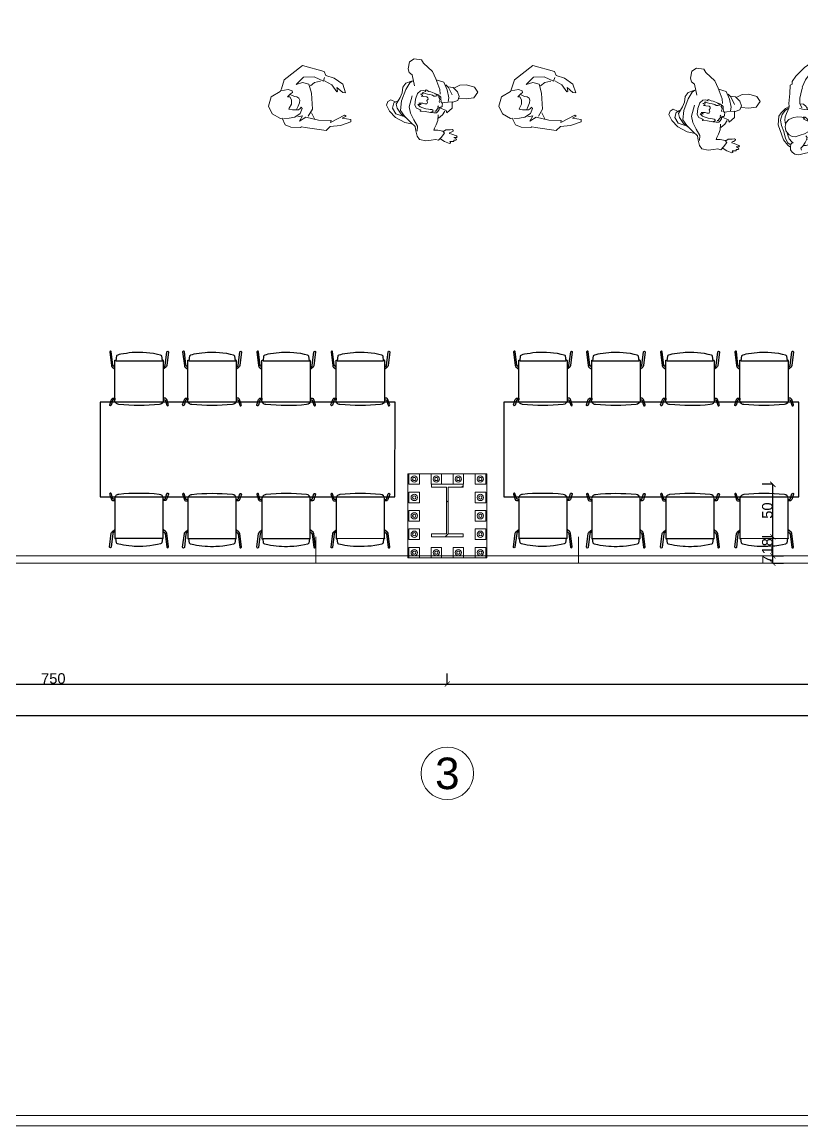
# Model space of a CAD drawing. Header units: centimetres. Extents: x 54005 to 61405, y 90310 to 94744.
# Drawn here: x 56000 to 56742, y 90439 to 91489 of the extents above; entities that cross this region are included whole.
import ezdxf
from ezdxf.enums import TextEntityAlignment as Align

# ---------------------------------------------------------------- set-up
doc = ezdxf.new("R2010")
doc.units = ezdxf.units.CM
doc.header["$LTSCALE"] = 25
doc.layers.get('0').update_dxf_attribs({"lineweight": 0})
doc.layers.get('Defpoints').update_dxf_attribs({"color": 115, "lineweight": 0})
doc.layers.add('BA_furn-mobile', color=122, linetype='Continuous')
doc.layers.add('ÖLCULENDIRME', color=115, linetype='Continuous', lineweight=5)
doc.styles.add('PEN-NO', font='arial.ttf')
doc.styles.get("Standard").update_dxf_attribs({"font": 'arial.ttf'})
doc.styles.add('YAZI', font='arial.ttf', dxfattribs={"height": 30})
doc.dimstyles.new('iç ölçü le', dxfattribs={"dimtxt": 10, "dimasz": 5, "dimexe": 10, "dimexo": 10, "dimgap": 0.09, "dimtad": 1, "dimdec": 0, "dimzin": 0, "dimdsep": 46, "dimtxsty": 'Standard', "dimblk": 'ARCHTICK', "dimcen": 0.09, "dimclrt": 7, "dimadec": 0, "dimazin": 0, "dimtfac": 1, "dimtdec": 0, "dimtofl": 0, "dimtmove": 0, "dimatfit": 3, "dimldrblk": 'DOT', "dimfxl": 20, "dimfxlon": 1, "dimtolj": 1, "dimtzin": 0, "dimarcsym": 0})

# ---------------------------------------------------------------- blocks, each defined once
blk = doc.blocks.new('AKS-NO')
blk.add_circle((0, 0), 62.5)
at = {"style": 'YAZI'}
blk.add_attdef('AKSNO', text='', height=50, dxfattribs=at).set_placement((0, 0), align=Align.MIDDLE_CENTER)
blk = doc.blocks.new('_ArchTick')
at = {"color": 0, "linetype": 'ByBlock', "const_width": 0.15}
blk.add_lwpolyline([(-0.5, -0.5), (0.5, 0.5)], dxfattribs=at)
blk = doc.blocks.new('*D32')
at = {"layer": 'Defpoints', "color": 0, "transparency": 16777216}
for p in [(54210.4, 90859.6), (61199.4, 90859.6), (61199.4, 90829.6)]:
    blk.add_point(p, dxfattribs=at)
at = {"layer": 'ÖLCULENDIRME', "color": 0, "lineweight": -2, "transparency": 16777216}
for p, q in [((54210.4, 90849.6), (54210.4, 90819.6)), ((61199.4, 90849.6), (61199.4, 90819.6)), ((54210.4, 90829.6), (61199.4, 90829.6))]:
    blk.add_line(p, q, dxfattribs=at)
at = {"layer": 'ÖLCULENDIRME', "color": 0, "lineweight": -2, "transparency": 16777216, "xscale": 5, "yscale": 5, "zscale": 5, "rotation": 180}
blk.add_blockref('_ArchTick', (54210.4, 90829.6), dxfattribs=at)
at = {"layer": 'ÖLCULENDIRME', "color": 0, "lineweight": -2, "transparency": 16777216, "xscale": 5, "yscale": 5, "zscale": 5}
blk.add_blockref('_ArchTick', (61199.4, 90829.6), dxfattribs=at)
at = {"layer": 'ÖLCULENDIRME', "color": 7, "transparency": 16777216, "insert": (57704.9, 90834.8), "char_height": 10, "attachment_point": 5}
blk.add_mtext('\\A1;6989', dxfattribs=at)
blk = doc.blocks.new('_Dot')
at = {"color": 0, "linetype": 'ByBlock', "lineweight": -2}
blk.add_line((-0.5, 0), (-1, 0), dxfattribs=at)
at = {"color": 0, "linetype": 'ByBlock', "const_width": 0.5}
blk.add_lwpolyline([(-0.25, 0, 1), (0.25, 0, 1)], format="xyb", close=True, dxfattribs=at)
blk = doc.blocks.new('*D35')
at = {"layer": 'Defpoints', "color": 0, "transparency": 16777216}
for p in [(55654.9, 90859.6), (56404.9, 90859.6), (56404.9, 90859.6)]:
    blk.add_point(p, dxfattribs=at)
at = {"layer": 'ÖLCULENDIRME', "color": 0, "lineweight": -2, "transparency": 16777216}
for p, q in [((55654.9, 90859.6), (55654.9, 90869.6)), ((56404.9, 90859.6), (56404.9, 90869.6)), ((55654.9, 90859.6), (56404.9, 90859.6))]:
    blk.add_line(p, q, dxfattribs=at)
at = {"layer": 'ÖLCULENDIRME', "color": 0, "lineweight": -2, "transparency": 16777216, "xscale": 5, "yscale": 5, "zscale": 5, "rotation": 180}
blk.add_blockref('_ArchTick', (55654.9, 90859.6), dxfattribs=at)
at = {"layer": 'ÖLCULENDIRME', "color": 0, "lineweight": -2, "transparency": 16777216, "xscale": 5, "yscale": 5, "zscale": 5}
blk.add_blockref('_ArchTick', (56404.9, 90859.6), dxfattribs=at)
at = {"layer": 'ÖLCULENDIRME', "color": 7, "transparency": 16777216, "insert": (56029.9, 90864.8), "char_height": 10, "attachment_point": 5}
blk.add_mtext('\\A1;750', dxfattribs=at)
blk = doc.blocks.new('*D36')
at = {"layer": 'Defpoints', "color": 0, "transparency": 16777216}
for p in [(56404.9, 90859.6), (57154.9, 90859.6), (57154.9, 90859.6)]:
    blk.add_point(p, dxfattribs=at)
at = {"layer": 'ÖLCULENDIRME', "color": 0, "lineweight": -2, "transparency": 16777216}
for p, q in [((56404.9, 90859.6), (56404.9, 90869.6)), ((57154.9, 90859.6), (57154.9, 90869.6)), ((56404.9, 90859.6), (57154.9, 90859.6))]:
    blk.add_line(p, q, dxfattribs=at)
at = {"layer": 'ÖLCULENDIRME', "color": 0, "lineweight": -2, "transparency": 16777216, "xscale": 5, "yscale": 5, "zscale": 5, "rotation": 180}
blk.add_blockref('_ArchTick', (56404.9, 90859.6), dxfattribs=at)
at = {"layer": 'ÖLCULENDIRME', "color": 0, "lineweight": -2, "transparency": 16777216, "xscale": 5, "yscale": 5, "zscale": 5}
blk.add_blockref('_ArchTick', (57154.9, 90859.6), dxfattribs=at)
at = {"layer": 'ÖLCULENDIRME', "color": 7, "transparency": 16777216, "insert": (56779.9, 90864.8), "char_height": 10, "attachment_point": 5}
blk.add_mtext('\\A1;750', dxfattribs=at)
blk = doc.blocks.new('*D65')
at = {"layer": 'Defpoints', "color": 0, "transparency": 16777216}
for p in [(56708.3, 90981.6), (56714.7, 90981.6), (56708.3, 90974.6)]:
    blk.add_point(p, dxfattribs=at)
at = {"layer": 'ÖLCULENDIRME', "color": 0, "lineweight": -2, "transparency": 16777216}
for p, q in [((56714.7, 90981.6), (56724.7, 90981.6)), ((56714.7, 90974.6), (56714.7, 90981.6)), ((56714.7, 90974.6), (56724.7, 90974.6))]:
    blk.add_line(p, q, dxfattribs=at)
at = {"layer": 'ÖLCULENDIRME', "color": 0, "lineweight": -2, "transparency": 16777216, "xscale": 5, "yscale": 5, "zscale": 5}
for p, rotation in [((56714.7, 90981.6), 90), ((56714.7, 90974.6), 270)]:
    blk.add_blockref('_ArchTick', p, dxfattribs=dict(at, rotation=rotation))
at = {"layer": 'ÖLCULENDIRME', "color": 7, "transparency": 16777216, "insert": (56709.6, 90978.1), "char_height": 10, "attachment_point": 5, "rotation": 90}
blk.add_mtext('\\A1;7', dxfattribs=at)
blk = doc.blocks.new('*D66')
at = {"layer": 'Defpoints', "color": 0, "transparency": 16777216}
for p in [(56714.7, 90999.6), (56714.7, 90999.6), (56708.3, 90981.6)]:
    blk.add_point(p, dxfattribs=at)
at = {"layer": 'ÖLCULENDIRME', "color": 0, "lineweight": -2, "transparency": 16777216}
for p, q in [((56714.7, 90999.6), (56704.7, 90999.6)), ((56714.7, 90981.6), (56714.7, 90999.6)), ((56714.7, 90981.6), (56724.7, 90981.6))]:
    blk.add_line(p, q, dxfattribs=at)
at = {"layer": 'ÖLCULENDIRME', "color": 0, "lineweight": -2, "transparency": 16777216, "xscale": 5, "yscale": 5, "zscale": 5}
for p, rotation in [((56714.7, 90999.6), 90), ((56714.7, 90981.6), 270)]:
    blk.add_blockref('_ArchTick', p, dxfattribs=dict(at, rotation=rotation))
at = {"layer": 'ÖLCULENDIRME', "color": 7, "transparency": 16777216, "insert": (56709.5, 90990.6), "char_height": 10, "attachment_point": 5, "rotation": 90}
blk.add_mtext('\\A1;18', dxfattribs=at)
blk = doc.blocks.new('*D67')
at = {"layer": 'Defpoints', "color": 0, "transparency": 16777216}
for p in [(56714.7, 91049.6), (56714.7, 91049.6), (56714.7, 90999.6)]:
    blk.add_point(p, dxfattribs=at)
at = {"layer": 'ÖLCULENDIRME', "color": 0, "lineweight": -2, "transparency": 16777216}
for p, q in [((56714.7, 91049.6), (56704.7, 91049.6)), ((56714.7, 90999.6), (56714.7, 91049.6)), ((56714.7, 90999.6), (56704.7, 90999.6))]:
    blk.add_line(p, q, dxfattribs=at)
at = {"layer": 'ÖLCULENDIRME', "color": 0, "lineweight": -2, "transparency": 16777216, "xscale": 5, "yscale": 5, "zscale": 5}
for p, rotation in [((56714.7, 91049.6), 90), ((56714.7, 90999.6), 270)]:
    blk.add_blockref('_ArchTick', p, dxfattribs=dict(at, rotation=rotation))
at = {"layer": 'ÖLCULENDIRME', "color": 7, "transparency": 16777216, "insert": (56709.5, 91024.6), "char_height": 10, "attachment_point": 5, "rotation": 90}
blk.add_mtext('\\A1;50', dxfattribs=at)
blk = doc.blocks.new('02PFMA05')
at = {"color": 0, "linetype": 'ByBlock'}
for points in [[(-0.27, 6.31), (0.51, 6.49), (3.57, 6.36), (4.66, 6.58), (6.03, 6.68), (7.08, 6.72), (7.22, 7.09), (9, 7.22), (10.78, 7.5), (10.96, 7.82), (10.14, 7.91), (11.19, 8.23), (11.28, 8.5), (11.19, 8.59), (11.69, 8.73), (11.6, 8.96), (11.33, 9), (11.51, 9.23), (11.46, 9.5), (10.05, 9.28), (10.69, 9.69), (10.37, 9.87), (10, 9.69), (8.82, 9.18), (8.27, 9.05), (7.77, 8.5), (7.08, 8.18), (6.85, 8.36), (5.07, 8.5), (4.39, 8.82), (2.01, 8.96), (-0.27, 8.82), (-2.46, 8.77), (-3.6, 8.23), (-4.29, 7.41), (-4.65, 6.49), (-4.38, 5.54), (-4.01, 4.85), (-3.56, 4.53), (-3.24, 4.58), (-3.56, 4.21), (-4.1, 3.07), (-4.24, 1.8), (-4.2, 1.2)], [(1.28, 3.53), (1.51, 4.17), (1.15, 4.81), (0.51, 5.49), (-0.54, 6.45), (-1.32, 6.86), (-1.32, 7.54)], [(6.75, 8.22), (6.62, 7.99), (6.62, 7.35), (6.91, 6.87)], [(-3.97, -1.72), (-3.88, -2.99), (-3.47, -4.04), (-2.83, -5), (-2.1, -5.78), (-1.59, -6.41), (-1.37, -6.87), (-2.73, -6.55), (-3.33, -6.19), (-4.38, -5.64), (-5.34, -4.73), (-6.25, -2.13), (-6.07, 1.29), (-5.93, 2.84), (-5.02, 4.85), (-4.56, 5.49)], [(-1.87, -6.32), (-2.87, -6.05), (-4.24, -5.05), (-5.15, -3.4), (-5.34, -1.72), (-5.06, 0.34), (-5.2, 2.66), (-4.79, 4.17), (-4.24, 4.81)], [(1.51, 4.85), (2.97, 4.4), (4.34, 3.67), (4.89, 2.98), (5.07, 2.07), (4.89, 0.84), (4.75, 0.02), (4.89, -1.22), (5.07, -2.49), (4.89, -3.63), (4.25, -4.27), (2.93, -4.64), (1.56, -5.37)], [(4.57, 3.62), (4.3, 4.53), (3.88, 5.54), (3.11, 6.31)], [(4.57, 3.57), (6.17, 4.12), (6.85, 4.71), (6.99, 5.54), (6.53, 5.81), (5.12, 5.81), (3.98, 5.31)], [(3.79, 0.06), (4.11, -0.12), (4.11, -0.26), (3.7, -0.44)], [(3.29, -0.99), (2.97, -1.76), (2.56, -2.26), (2.01, -2.4)], [(4.11, -4.86), (5.48, -5.14), (6.67, -4.82), (7.58, -3.91), (7.22, -3.45), (6.21, -3.04), (5.07, -2.9)], [(-1.37, -6.94), (-1.27, -7.8), (-0.11, -10.81), (0.74, -13.31), (1.39, -13.41), (1.64, -14.22), (3.2, -15.52), (6.66, -17.58), (7.62, -17.83), (8.97, -18.68), (9.42, -18.68), (10.07, -20.48), (11.08, -21.69), (12.63, -22.94), (12.89, -22.79), (12.48, -22.04), (12.58, -21.94), (12.43, -21.34), (12.53, -21.29), (12.18, -20.48), (11.23, -19.38), (10.38, -18.58), (9.97, -18.08), (10.07, -17.73), (8.77, -16.52), (8.52, -15.77), (5.86, -13.61), (4.15, -11.66), (4.2, -11.46), (3.85, -10.96), (2.6, -8.5), (2.14, -6.89), (2.4, -5.34)], [(2.41, -6.69), (3.17, -6.39), (3.77, -5.49), (4.02, -4.43)], [(9.04, -18.54), (9.3, -18.02), (9.65, -17.67), (9.95, -17.72)], [(10.33, -19.53), (10.88, -19.87), (11.13, -20.45), (11.22, -20.79), (11.58, -21.11), (11.72, -21.38), (11.17, -21.13), (10.54, -20.75), (10.31, -20.46)]]:
    blk.add_lwpolyline(points, dxfattribs=at)
blk.add_lwpolyline([(1.92, -1.76), (3.38, -0.62), (3.88, 0.34), (3.93, 1.66), (3.66, 2.3), (2.93, 2.57), (2.97, 2.21), (2.29, 2.48), (1.05, 2.8), (-0.41, 2.89), (-2.05, 2.89), (-3.01, 2.62), (-3.74, 1.84), (-4.47, 0.34), (-4.29, -1.03), (-3.6, -2.22), (-2.55, -2.86), (-1.05, -3.09), (0.42, -2.95), (1.6, -2.54), (2.29, -1.99)], close=True, dxfattribs=at)
blk = doc.blocks.new('02PMAN07')
at = {"color": 0, "linetype": 'ByBlock'}
for points in [[(-6.25, 4.13), (-7.77, 7.31), (-8.91, 7.77), (-9.51, 8.83), (-9.59, 11.1), (-8.45, 12.39), (-6.1, 12.62), (-5.19, 11.78), (-1.78, 9.96), (-0.18, 7.99), (1.86, 5.04), (2.32, 3.6)], [(-0.03, 7.69), (2.55, 7.54), (4.14, 5.49), (5.35, 3.14), (5.35, 1.93)], [(6.03, 6.48), (7.63, 7.92), (9.75, 8.52), (12.33, 8.45), (13.77, 7.16), (13.01, 5.11), (10.66, 4.21), (8.54, 3.9)], [(-7.54, 5.34), (-9.06, 4.28), (-9.66, 2.84), (-9.44, 1.02), (-9.66, -0.57), (-10.35, -2.92), (-9.74, -4.13), (-8.07, -5.65), (-6.1, -6.48)], [(3.38, -2.92), (3.68, -4.66), (3.53, -6.18), (3.3, -7.31), (3.23, -7.99), (4.44, -7.69), (6.03, -7.54), (6.79, -8.07), (6.11, -9.66), (5.5, -10.72), (4.52, -10.72), (3.23, -11.25), (1.56, -11.86), (-0.49, -11.93), (-1.4, -11.1), (-2.23, -9.59), (-2.84, -8.3), (-4.43, -7.39), (-6.86, -6.02), (-8.53, -4.51), (-8.98, -1.55), (-8.53, 2.31), (-7.84, 4.66), (-7.24, 5.49)], [(3.3, 6.93), (4.37, 6.33), (6.11, 4.28)], [(4.14, 6.48), (5.81, 6.63), (7.48, 5.65), (8.39, 4.36), (8.23, 2.99), (6.87, 2.08)], [(-1.78, -9.59), (-2.08, -8.07), (-3.75, -6.4), (-5.27, -4.58), (-6.18, -2.77), (-6.1, 0.87)], [(0.87, -2.71), (1.27, -2.45), (1.48, -2.19), (1.34, -1.96), (1.03, -1.82), (0.5, -1.87), (-0.08, -1.99), (-0.85, -2.06), (-1.87, -2.01), (-2.85, -1.87), (-3.2, -1.64), (-3.66, -1.38), (-2.71, -1.1), (-3.53, -0.82), (-2.27, -0.5), (-1.55, -0.61), (-1.01, -0.4), (-0.92, 0.04), (-1.22, 0.59), (-1.01, 1.13), (-1.13, 1.5), (-1.5, 1.69), (-2.57, 1.55), (-3.29, 1.45), (-2.9, 1.76), (-3.73, 2.06), (-2.94, 2.34), (-3.29, 2.59), (-3.01, 2.76), (-2.29, 2.64), (-1.52, 2.62), (-0.8, 2.66), (0.1, 2.66), (0.52, 2.5), (1.03, 2.57), (1.43, 2.76), (1.52, 2.97), (1.27, 3.17), (0.71, 3.27)], [(2.06, 2.73), (2.45, 2.29), (2.66, 1.8), (2.57, 1.36), (2.76, 0.99)], [(3.3, -0.64), (5.43, -0.95), (5.88, -1.63), (7.1, 0.27), (6.64, 2.16), (4.37, 1.33), (3.83, 1.1)], [(-10.88, -2.31), (-12.4, -2.08), (-13.15, -2.84), (-13.31, -4.05), (-11.86, -5.57), (-9.59, -7.09), (-6.25, -7.84), (-4.13, -7.77)], [(-10.27, -1.93), (-11.18, -2.77), (-11.18, -4.43), (-9.74, -5.95), (-7.39, -6.1)], [(2.8, -0.15), (2.66, -0.43), (2.83, -0.82), (2.57, -1.29), (2.31, -1.96), (2.06, -2.08)], [(5.12, -1.25), (4.67, -2.54), (3.76, -3.9)], [(6.29, -7.6), (6.91, -6.94), (7.43, -6.74), (8.17, -6.58), (8.77, -6.34), (9.15, -6.44), (9.21, -6.8), (8.69, -7.18), (8.29, -7.44), (8.31, -7.72), (9.13, -7.78), (10.65, -7.98), (10.93, -8.22), (10.83, -8.46), (10.01, -8.68), (10.81, -8.83), (10.93, -9.13), (10.79, -9.27), (10.15, -9.47), (10.27, -9.79), (10.13, -9.95), (9.05, -10.17), (9.37, -10.45), (9.37, -10.67), (9.07, -10.81), (7.41, -10.61), (5.77, -10.09)]]:
    blk.add_lwpolyline(points, dxfattribs=at)
blk.add_lwpolyline([(3.87, 0.39), (3.85, 0.76), (3.62, 1.01), (3.34, 1.22), (3.15, 1.29), (3.18, 1.59), (3.01, 2.04), (2.78, 2.69), (1.78, 3.24), (1.03, 3.31), (0.45, 3.41), (-0.71, 3.55), (-1.32, 3.5), (-2.32, 3.76), (-2.55, 3.55), (-2.29, 3.31), (-3.18, 3.36), (-3.99, 3.08), (-4.64, 2.06), (-4.83, 0.13), (-4.53, -1.8), (-3.78, -2.61), (-2.29, -2.8), (-2.55, -3.03), (-2.41, -3.24), (-0.87, -2.92), (0.8, -2.85), (1.85, -2.66), (2.71, -2.4), (3.01, -1.94), (3.2, -1.2), (3.13, -0.57), (3.38, -0.45), (3.71, -0.27), (3.9, -0.06)], close=True, dxfattribs=at)
blk = doc.blocks.new('02PFMA07')
at = {"color": 0, "linetype": 'ByBlock'}
for p, q in [((3.603538, -2.763579), (2.405543, -5.230947)), ((3.429779, -3.970391), (4.532803, -5.861225))]:
    blk.add_line(p, q, dxfattribs=at)
for points in [[(-1.031665, -5.687256), (0.539425, -5.215798), (-0.331745, -6.996897), (1.667059, -5.512214), (5.900778, -6.223092), (9.956735, -6.083203), (9.873417, -6.704533), (14.262645, -4.079321), (14.769062, -4.292845), (13.589591, -5.108459), (16.434596, -5.293484), (16.481818, -6.029533), (13.125781, -7.479064), (9.837321, -8.061913), (8.574532, -9.498858), (1.642089, -8.963022), (0.435066, -8.861446), (0.127857, -9.024201), (-3.000256, -9.198107), (-4.91188, -8.502482), (-6.128368, -6.415608), (-6.64972, -6.589514), (-9.430265, -5.198265), (-10.820537, -2.763579), (-10.125401, 0.366732), (-7.344857, 2.2797), (-6.997288, 3.14923), (-6.296434, 6.154588), (-0.567279, 11.32282), (6.641893, 9.749352), (7.253003, 8.540321), (10.035494, 7.867991), (12.965767, 6.074096), (14.101995, 3.26366), (13.145171, 3.383253), (11.103522, 4.888639), (11.412409, 3.673849), (11.179564, 3.415476), (9.394338, 5.611357), (6.944745, 6.76366)], [(3.603538, -2.763579), (2.908402, 2.453606), (1.865697, 5.339247), (-0.219711, 5.757823), (-2.305119, 4.888292), (-0.045927, 7.496884), (3.429754, 7.844697), (6.557866, 6.627354), (6.905434, 7.844697)], [(2.412974, 4.775589), (3.724932, 6.025121), (5.661632, 6.587411)], [(-7.127536, 2.546102), (-4.735476, 3.08427), (-3.479645, 2.785288), (-3.30024, 2.247119), (-3.898255, 1.708951), (-4.795277, 0.69241), (-4.077659, 0.69241), (-3.479645, -0.204538), (-3.360042, -1.639654), (-4.017858, -3.014974), (-4.077659, -3.373753), (-2.941431, -3.433549), (-2.10421, -3.433549), (-0.967982, -3.313956), (-0.369967, -2.835584), (-0.130761, -2.357212), (0.28785, -2.775788), (-0.250364, -4.45009), (-1.984607, -5.765613), (-3.778652, -6.303782), (-5.602481, -6.570662)], [(-3.778652, 1.409968), (-2.582622, 0.991393), (-1.745401, 0.8718), (-1.087585, 0.453224), (-0.728776, -0.084945), (-0.788577, -1.041689), (-1.147386, -2.177823), (-1.6856, -3.433549)]]:
    blk.add_lwpolyline(points, dxfattribs=at)
blk = doc.blocks.new('DXERG')
for points in [[(3248.6, -34472), (3247.1, -34470.7, -0.195709), (3246.8, -34470.2), (3245.2, -34457.2, 0.812168), (3243.7, -34457.4), (3245.3, -34470.4, 0.198323), (3246, -34471.7), (3248.6, -34474)], [(3294.6, -34465.5), (3294.6, -34503.7, -0.401298), (3291, -34507.5, -0.050892), (3252.3, -34507.4, -0.44814), (3248.6, -34502.9), (3248.6, -34465.5, -0.414214), (3248.8, -34465.4), (3249.6, -34465.4)], [(3294.6, -34465.5, 0.414213), (3294.5, -34465.4), (3293.8, -34465.4)], [(3294.6, -34472.1), (3296.2, -34470.8, 0.195709), (3296.5, -34470.3), (3298.1, -34457.3, -0.812168), (3299.6, -34457.5), (3298, -34470.5, -0.198323), (3297.2, -34471.8), (3294.6, -34474)], [(3318.1, -34472.1), (3316.5, -34470.8, -0.195709), (3316.2, -34470.2), (3314.7, -34457.2, 0.812168), (3313.1, -34457.4), (3314.7, -34470.5, 0.198323), (3315.5, -34471.8), (3318.1, -34474)], [(3364.1, -34465.5), (3364.1, -34503.7, -0.401298), (3360.4, -34507.5, -0.050892), (3321.7, -34507.5, -0.44814), (3318.1, -34503), (3318.1, -34465.5, -0.414214), (3318.2, -34465.4), (3319, -34465.4)], [(3364.1, -34465.5, 0.414213), (3363.9, -34465.4), (3363.2, -34465.4)], [(3364.1, -34472.1), (3365.6, -34470.8, 0.195709), (3365.9, -34470.3), (3367.5, -34457.3, -0.812168), (3369, -34457.5), (3367.4, -34470.5, -0.198323), (3366.7, -34471.8), (3364.1, -34474.1)], [(3388.6, -34472.1), (3387.1, -34470.8, -0.195709), (3386.8, -34470.3), (3385.2, -34457.3, 0.812168), (3383.7, -34457.4), (3385.3, -34470.5, 0.198323), (3386, -34471.8), (3388.6, -34474)], [(3434.6, -34465.6), (3434.6, -34503.7, -0.401298), (3431, -34507.6, -0.050892), (3392.3, -34507.5, -0.44814), (3388.6, -34503), (3388.6, -34465.6, -0.414214), (3388.8, -34465.4), (3389.6, -34465.4)], [(3434.6, -34465.6, 0.414213), (3434.5, -34465.5), (3433.8, -34465.5)], [(3434.6, -34472.2), (3436.2, -34470.9, 0.195709), (3436.5, -34470.3), (3438.1, -34457.3, -0.812168), (3439.6, -34457.5), (3438, -34470.6, -0.198323), (3437.2, -34471.9), (3434.6, -34474.1)], [(3459.2, -34472.1), (3457.6, -34470.8, -0.195709), (3457.3, -34470.2), (3455.8, -34457.2, 0.812168), (3454.3, -34457.4), (3455.9, -34470.5, 0.198323), (3456.6, -34471.8), (3459.2, -34474)], [(3505.2, -34465.5), (3505.2, -34503.7, -0.401298), (3501.5, -34507.5, -0.050892), (3462.8, -34507.5, -0.44814), (3459.2, -34503), (3459.2, -34465.5, -0.414214), (3459.3, -34465.4), (3460.1, -34465.4)], [(3505.2, -34465.5, 0.414213), (3505.1, -34465.4), (3504.3, -34465.4)], [(3505.2, -34472.1), (3506.8, -34470.8, 0.195709), (3507.1, -34470.3), (3508.6, -34457.3, -0.812168), (3510.2, -34457.5), (3508.6, -34470.5, -0.198323), (3507.8, -34471.8), (3505.2, -34474.1)], [(3243.7, -34507.8), (3245.4, -34502.6, -0.262892), (3246.5, -34501.6), (3248.6, -34501.6), (3248.6, -34502.9), (3247, -34502.9, 0.307714), (3246.7, -34503.1), (3245.2, -34508.1, -0.924699), (3243.7, -34507.8, -0.863658)], [(3299.6, -34507.8), (3297.9, -34502.6, 0.262892), (3296.8, -34501.6), (3294.6, -34501.6), (3294.6, -34503), (3296.3, -34503, -0.307714), (3296.5, -34503.1), (3298.1, -34508.1, 0.924699), (3299.6, -34507.8, 0.863658)], [(3313.1, -34507.8), (3314.8, -34502.6, -0.262892), (3315.9, -34501.6), (3318.1, -34501.6), (3318.1, -34503), (3316.4, -34503, 0.307714), (3316.2, -34503.1), (3314.6, -34508.1, -0.924699), (3313.1, -34507.8, -0.863658)], [(3369, -34507.8), (3367.3, -34502.6, 0.262892), (3366.2, -34501.6), (3364.1, -34501.6), (3364.1, -34503), (3365.7, -34503, -0.307714), (3365.9, -34503.1), (3367.5, -34508.2, 0.924699), (3369, -34507.8, 0.863658)], [(3383.7, -34507.8), (3385.4, -34502.6, -0.262892), (3386.5, -34501.6), (3388.6, -34501.6), (3388.6, -34503), (3387, -34503, 0.307714), (3386.7, -34503.2), (3385.2, -34508.2, -0.924699), (3383.7, -34507.8, -0.863658)], [(3439.6, -34507.9), (3437.9, -34502.7, 0.262892), (3436.8, -34501.7), (3434.6, -34501.7), (3434.6, -34503), (3436.3, -34503, -0.307714), (3436.5, -34503.2), (3438.1, -34508.2, 0.924699), (3439.6, -34507.9, 0.863658)], [(3454.2, -34507.8), (3455.9, -34502.6, -0.262892), (3457, -34501.6), (3459.2, -34501.6), (3459.2, -34503), (3457.5, -34503, 0.307714), (3457.3, -34503.1), (3455.7, -34508.1, -0.924699), (3454.2, -34507.8, -0.863658)], [(3510.2, -34507.8), (3508.5, -34502.6, 0.262892), (3507.4, -34501.6), (3505.2, -34501.6), (3505.2, -34503), (3506.9, -34503, -0.307714), (3507.1, -34503.1), (3508.6, -34508.2, 0.924699), (3510.2, -34507.8, 0.863658)], [(3243.6, -34592.7), (3245.3, -34597.9, 0.262892), (3246.4, -34598.9), (3248.6, -34598.9), (3248.6, -34597.5), (3246.9, -34597.5, -0.307714), (3246.7, -34597.3), (3245.1, -34592.3, 0.924699), (3243.6, -34592.7, 0.863658)], [(3294.6, -34635), (3294.6, -34596.8, 0.401298), (3290.9, -34593, 0.050892), (3252.2, -34593, 0.44814), (3248.6, -34597.5), (3248.6, -34634.9, 0.414214), (3248.7, -34635.1), (3249.5, -34635.1)], [(3299.6, -34592.7), (3297.8, -34597.9, -0.262892), (3296.8, -34598.9), (3294.6, -34598.9), (3294.6, -34597.5), (3296.2, -34597.5, 0.307714), (3296.5, -34597.4), (3298, -34592.3, -0.924699), (3299.6, -34592.7, -0.863658)], [(3313.1, -34592.9), (3314.8, -34598.1, 0.262892), (3315.9, -34599.1), (3318.1, -34599.1), (3318.1, -34597.8), (3316.4, -34597.8, -0.307714), (3316.2, -34597.6), (3314.6, -34592.6, 0.924699), (3313.1, -34592.9, 0.863658)], [(3364.1, -34635.2), (3364.1, -34597, 0.401298), (3360.4, -34593.2, 0.050892), (3321.7, -34593.3, 0.44814), (3318.1, -34597.8), (3318.1, -34635.2, 0.414214), (3318.2, -34635.3), (3319, -34635.3)], [(3369, -34592.9), (3367.3, -34598.1, -0.262892), (3366.2, -34599.1), (3364.1, -34599.1), (3364.1, -34597.7), (3365.7, -34597.7, 0.307714), (3365.9, -34597.6), (3367.5, -34592.6, -0.924699), (3369, -34592.9, -0.863658)], [(3383.7, -34592.9), (3385.4, -34598.1, 0.262892), (3386.5, -34599.1), (3388.6, -34599.1), (3388.6, -34597.7), (3387, -34597.7, -0.307714), (3386.7, -34597.6), (3385.2, -34592.6, 0.924699), (3383.7, -34592.9, 0.863658)], [(3434.6, -34635.2), (3434.6, -34597, 0.401298), (3431, -34593.2, 0.050892), (3392.3, -34593.2, 0.44814), (3388.6, -34597.7), (3388.6, -34635.2, 0.414214), (3388.8, -34635.3), (3389.6, -34635.3)], [(3439.6, -34592.9), (3437.9, -34598.1, -0.262892), (3436.8, -34599.1), (3434.6, -34599.1), (3434.6, -34597.7), (3436.3, -34597.7, 0.307714), (3436.5, -34597.6), (3438.1, -34592.5, -0.924699), (3439.6, -34592.9, -0.863658)], [(3454.2, -34592.9), (3455.9, -34598.1, 0.262892), (3457, -34599.1), (3459.2, -34599.1), (3459.2, -34597.7), (3457.5, -34597.7, -0.307714), (3457.3, -34597.5), (3455.7, -34592.5, 0.924699), (3454.2, -34592.9, 0.863658)], [(3505.2, -34635.1), (3505.2, -34597, 0.401298), (3501.5, -34593.1, 0.050892), (3462.8, -34593.2, 0.44814), (3459.2, -34597.7), (3459.2, -34635.1, 0.414214), (3459.3, -34635.3), (3460.1, -34635.3)], [(3510.2, -34592.8), (3508.5, -34598, -0.262892), (3507.4, -34599), (3505.2, -34599), (3505.2, -34597.7), (3506.9, -34597.7, 0.307714), (3507.1, -34597.5), (3508.6, -34592.5, -0.924699), (3510.2, -34592.8, -0.863658)], [(3248.6, -34628.4), (3247, -34629.7, 0.195709), (3246.7, -34630.2), (3245.1, -34643.2, -0.812168), (3243.6, -34643.1), (3245.2, -34630, -0.198323), (3246, -34628.7), (3248.6, -34626.5)], [(3294.6, -34628.4), (3296.1, -34629.7, -0.195709), (3296.4, -34630.2), (3298, -34643.2, 0.812168), (3299.5, -34643), (3297.9, -34630, 0.198323), (3297.2, -34628.7), (3294.6, -34626.5)], [(3318.1, -34628.7), (3316.5, -34630, 0.195709), (3316.2, -34630.5), (3314.7, -34643.5, -0.812168), (3313.1, -34643.3), (3314.7, -34630.3, -0.198323), (3315.5, -34629), (3318.1, -34626.7)], [(3364.1, -34628.6), (3365.6, -34629.9, -0.195709), (3365.9, -34630.4), (3367.5, -34643.4, 0.812168), (3369, -34643.2), (3367.4, -34630.2, 0.198323), (3366.7, -34628.9), (3364.1, -34626.7)], [(3388.6, -34628.6), (3387.1, -34629.9, 0.195709), (3386.8, -34630.5), (3385.2, -34643.5, -0.812168), (3383.7, -34643.3), (3385.3, -34630.2, -0.198323), (3386, -34628.9), (3388.6, -34626.7)], [(3434.6, -34628.6), (3436.2, -34629.9, -0.195709), (3436.5, -34630.4), (3438.1, -34643.4, 0.812168), (3439.6, -34643.2), (3438, -34630.2, 0.198323), (3437.2, -34628.9), (3434.6, -34626.6)], [(3459.2, -34628.6), (3457.6, -34629.9, 0.195709), (3457.3, -34630.4), (3455.8, -34643.4, -0.812168), (3454.3, -34643.3), (3455.9, -34630.2, -0.198323), (3456.6, -34628.9), (3459.2, -34626.7)], [(3505.2, -34628.5), (3506.8, -34629.8, -0.195709), (3507.1, -34630.4), (3508.6, -34643.4, 0.812168), (3510.2, -34643.2), (3508.6, -34630.1, 0.198323), (3507.8, -34628.8), (3505.2, -34626.6)], [(3294.6, -34635, -0.414213), (3294.4, -34635.1), (3293.7, -34635.1)], [(3364.1, -34635.2, -0.414213), (3363.9, -34635.3), (3363.2, -34635.3)], [(3434.6, -34635.2, -0.414213), (3434.5, -34635.3), (3433.8, -34635.3)], [(3505.2, -34635.1, -0.414213), (3505.1, -34635.2), (3504.3, -34635.2)]]:
    blk.add_lwpolyline(points, format="xyb")
for points in [[(3293.8, -34465.9), (3293.2, -34461.3), (3292.7, -34460.8), (3292, -34460.5), (3289.1, -34459.8), (3285.5, -34459.1), (3281.9, -34458.5), (3278.8, -34458.2), (3275.2, -34458), (3273, -34457.9), (3270.1, -34457.9), (3267.1, -34458), (3265.1, -34458.1), (3262.1, -34458.4), (3259.5, -34458.8), (3256.8, -34459.2), (3254.3, -34459.7), (3252.6, -34460), (3251.3, -34460.4), (3250.6, -34460.8), (3250.1, -34461.3), (3249.6, -34465.9), (3293.8, -34465.9)], [(3363.3, -34465.9), (3362.7, -34461.4), (3362.1, -34460.8), (3361.5, -34460.5), (3358.6, -34459.8), (3355, -34459.1), (3351.3, -34458.6), (3348.2, -34458.2), (3344.7, -34458), (3342.4, -34457.9), (3339.5, -34457.9), (3336.6, -34458), (3334.5, -34458.2), (3331.5, -34458.5), (3328.9, -34458.8), (3326.2, -34459.2), (3323.8, -34459.7), (3322, -34460.1), (3320.7, -34460.5), (3320.1, -34460.8), (3319.5, -34461.3), (3319, -34465.9), (3363.3, -34465.9)], [(3433.8, -34466), (3433.2, -34461.4), (3432.7, -34460.9), (3432, -34460.5), (3429.1, -34459.8), (3425.5, -34459.1), (3421.9, -34458.6), (3418.8, -34458.3), (3415.2, -34458), (3413, -34458), (3410.1, -34458), (3407.1, -34458.1), (3405.1, -34458.2), (3402.1, -34458.5), (3399.5, -34458.8), (3396.8, -34459.2), (3394.3, -34459.7), (3392.6, -34460.1), (3391.3, -34460.5), (3390.6, -34460.8), (3390.1, -34461.4), (3389.6, -34465.9), (3433.8, -34466)], [(3504.4, -34465.9), (3503.8, -34461.4), (3503.3, -34460.8), (3502.6, -34460.5), (3499.7, -34459.8), (3496.1, -34459.1), (3492.5, -34458.6), (3489.3, -34458.2), (3485.8, -34458), (3483.6, -34457.9), (3480.7, -34457.9), (3477.7, -34458), (3475.6, -34458.2), (3472.6, -34458.5), (3470.1, -34458.8), (3467.4, -34459.2), (3464.9, -34459.7), (3463.2, -34460.1), (3461.9, -34460.5), (3461.2, -34460.8), (3460.7, -34461.3), (3460.1, -34465.9), (3504.4, -34465.9)], [(3293.8, -34634.6), (3293.2, -34639.1), (3292.6, -34639.7), (3292, -34640), (3289, -34640.7), (3285.5, -34641.4), (3281.8, -34641.9), (3278.7, -34642.3), (3275.1, -34642.5), (3272.9, -34642.6), (3270, -34642.6), (3267.1, -34642.5), (3265, -34642.3), (3262, -34642), (3259.4, -34641.7), (3256.7, -34641.3), (3254.3, -34640.8), (3252.5, -34640.4), (3251.2, -34640), (3250.6, -34639.7), (3250, -34639.1), (3249.5, -34634.6), (3293.8, -34634.6)], [(3363.3, -34634.8), (3362.7, -34639.4), (3362.1, -34639.9), (3361.5, -34640.2), (3358.6, -34640.9), (3355, -34641.6), (3351.3, -34642.2), (3348.2, -34642.5), (3344.7, -34642.7), (3342.4, -34642.8), (3339.5, -34642.8), (3336.6, -34642.7), (3334.5, -34642.6), (3331.5, -34642.3), (3328.9, -34641.9), (3326.2, -34641.5), (3323.8, -34641), (3322, -34640.7), (3320.7, -34640.3), (3320.1, -34639.9), (3319.5, -34639.4), (3319, -34634.8), (3363.3, -34634.8)], [(3433.8, -34634.8), (3433.2, -34639.3), (3432.7, -34639.9), (3432, -34640.2), (3429.1, -34640.9), (3425.5, -34641.6), (3421.9, -34642.1), (3418.8, -34642.5), (3415.2, -34642.7), (3413, -34642.8), (3410.1, -34642.8), (3407.1, -34642.7), (3405.1, -34642.5), (3402.1, -34642.2), (3399.5, -34641.9), (3396.8, -34641.5), (3394.3, -34641), (3392.6, -34640.6), (3391.3, -34640.2), (3390.6, -34639.9), (3390.1, -34639.4), (3389.6, -34634.8), (3433.8, -34634.8)], [(3504.4, -34634.7), (3503.8, -34639.3), (3503.3, -34639.8), (3502.6, -34640.2), (3499.7, -34640.9), (3496.1, -34641.6), (3492.5, -34642.1), (3489.3, -34642.4), (3485.8, -34642.7), (3483.6, -34642.7), (3480.7, -34642.7), (3477.7, -34642.6), (3475.6, -34642.5), (3472.6, -34642.2), (3470.1, -34641.9), (3467.4, -34641.5), (3464.9, -34641), (3463.2, -34640.6), (3461.9, -34640.2), (3461.2, -34639.9), (3460.7, -34639.3), (3460.1, -34634.8), (3504.4, -34634.7)]]:
    blk.add_lwpolyline(points, close=True)
blk.add_lwpolyline([(3234.6, -34505.2), (3234.6, -34595.2), (3515.1, -34595.3), (3515.2, -34505.3), (3234.6, -34505.2)])

msp = doc.modelspace()

# ---------------------------------------------------------------- linework, layer by layer
for points in [[(55369.4, 90439.2), (61224.4, 90439.2), (61224.4, 94614.2), (55369.4, 94614.2)], [(55379.4, 90449.2), (61214.4, 90449.2), (61214.4, 94604.2), (55379.4, 94604.2)]]:
    msp.add_lwpolyline(points, close=True)
at = {"layer": 'ÖLCULENDIRME'}
for p, q in [((56367.4, 91059.6), (56368.4, 91059.6)), ((56367.4, 90979.6), (56367.4, 91059.6)), ((56378.4, 91059.6), (56368.4, 91059.6)), ((56368.4, 91059.6), (56368.4, 91049.6)), ((56378.4, 91059.6), (56389.4, 91059.6)), ((56378.4, 91049.6), (56378.4, 91059.6)), ((56399.4, 91059.6), (56389.4, 91059.6)), ((56389.4, 91059.6), (56389.4, 91049.6)), ((56399.4, 91059.6), (56410.4, 91059.6)), ((56399.4, 91049.6), (56399.4, 91059.6)), ((56420.4, 91059.6), (56410.4, 91059.6)), ((56410.4, 91059.6), (56410.4, 91049.6)), ((56420.4, 91059.6), (56431.4, 91059.6)), ((56420.4, 91049.6), (56420.4, 91059.6)), ((56441.4, 91059.6), (56431.4, 91059.6)), ((56431.4, 91059.6), (56431.4, 91049.6)), ((56441.4, 91059.6), (56442.4, 91059.6)), ((56441.4, 91049.6), (56441.4, 91059.6)), ((56442.4, 90979.6), (56442.4, 91059.6)), ((56368.4, 91049.6), (56378.4, 91049.6)), ((56378.4, 91042.1), (56368.4, 91042.1)), ((56368.4, 91042.1), (56368.4, 91032.1)), ((56378.4, 91032.1), (56378.4, 91042.1)), ((56389.4, 91049.6), (56399.4, 91049.6)), ((56389.9, 91046.8), (56389.9, 91049.6)), ((56389.9, 91049.6), (56419.9, 91049.6)), ((56404.2, 91046.8), (56389.9, 91046.8)), ((56404.2, 91002.4), (56404.2, 91046.8)), ((56419.9, 91046.8), (56405.6, 91046.8)), ((56405.6, 91046.8), (56405.6, 91002.4)), ((56410.4, 91049.6), (56420.4, 91049.6)), ((56418.5, 91046.8), (56419.9, 91048.2)), ((56419.9, 91049.6), (56419.9, 91046.8)), ((56431.4, 91049.6), (56441.4, 91049.6)), ((56441.4, 91042.1), (56431.4, 91042.1)), ((56431.4, 91042.1), (56431.4, 91032.1)), ((56441.4, 91032.1), (56441.4, 91042.1)), ((56368.4, 91032.1), (56378.4, 91032.1)), ((56404.2, 91032.5), (56405.6, 91033.9)), ((56405.6, 91033.9), (56405.6, 91033.9)), ((56431.4, 91032.1), (56441.4, 91032.1)), ((56378.4, 91024.6), (56368.4, 91024.6)), ((56368.4, 91024.6), (56368.4, 91014.6)), ((56378.4, 91014.6), (56378.4, 91024.6)), ((56441.4, 91024.6), (56431.4, 91024.6)), ((56431.4, 91024.6), (56431.4, 91014.6)), ((56441.4, 91014.6), (56441.4, 91024.6)), ((56368.4, 91014.6), (56378.4, 91014.6)), ((56431.4, 91014.6), (56441.4, 91014.6)), ((56279.9, 90974.6), (56279.9, 90999.6)), ((56378.4, 91007.1), (56368.4, 91007.1)), ((56368.4, 91007.1), (56368.4, 90997.1)), ((56378.4, 90997.1), (56378.4, 91007.1)), ((56389.9, 90999.6), (56389.9, 91002.4)), ((56389.9, 91002.4), (56404.2, 91002.4)), ((56389.9, 90999.6), (56419.9, 90999.6)), ((56402.8, 90999.6), (56405.6, 91002.5)), ((56405.6, 91002.4), (56419.9, 91002.4)), ((56419.9, 91002.4), (56419.9, 90999.6)), ((56441.4, 91007.1), (56431.4, 91007.1)), ((56431.4, 91007.1), (56431.4, 90997.1)), ((56441.4, 90997.1), (56441.4, 91007.1)), ((56529.9, 90974.6), (56529.9, 90999.6)), ((56368.4, 90997.1), (56378.4, 90997.1)), ((56378.4, 90989.6), (56368.4, 90989.6)), ((56368.4, 90989.6), (56368.4, 90979.6)), ((56378.4, 90979.6), (56378.4, 90989.6)), ((56399.4, 90989.6), (56389.4, 90989.6)), ((56389.4, 90989.6), (56389.4, 90979.6)), ((56399.4, 90979.6), (56399.4, 90989.6)), ((56420.4, 90989.6), (56410.4, 90989.6)), ((56410.4, 90989.6), (56410.4, 90979.6)), ((56420.4, 90979.6), (56420.4, 90989.6)), ((56431.4, 90997.1), (56441.4, 90997.1)), ((56441.4, 90989.6), (56431.4, 90989.6)), ((56431.4, 90989.6), (56431.4, 90979.6)), ((56441.4, 90979.6), (56441.4, 90989.6)), ((55779.9, 90981.6), (56279.9, 90981.6)), ((56279.9, 90981.6), (56279.9, 90974.6)), ((56367.4, 90979.6), (56368.4, 90979.6)), ((56368.4, 90979.6), (56378.4, 90979.6)), ((56378.4, 90979.6), (56389.4, 90979.6)), ((56389.4, 90979.6), (56399.4, 90979.6)), ((56399.4, 90979.6), (56410.4, 90979.6)), ((56410.4, 90979.6), (56420.4, 90979.6)), ((56420.4, 90979.6), (56431.4, 90979.6)), ((56431.4, 90979.6), (56441.4, 90979.6)), ((56441.4, 90979.6), (56442.4, 90979.6)), ((56529.9, 90981.6), (56529.9, 90974.6)), ((56529.9, 90981.6), (57029.9, 90981.6)), ((56279.9, 90974.6), (55779.9, 90974.6)), ((57029.9, 90974.6), (56529.9, 90974.6))]:
    msp.add_line(p, q, dxfattribs=at)
for points in [[(56529.9, 90981.6), (56279.9, 90981.6)], [(56529.9, 90974.6), (56279.9, 90974.6)]]:
    msp.add_lwpolyline(points, dxfattribs=at)
for centre, radius, start, end in [((56373.4, 91054.6), 3, 0, 180), ((56373.4, 91054.6), 3, 180, 0), ((56373.4, 91054.6), 1.5, 0, 180), ((56373.4, 91054.6), 1.5, 152.9779, 207.0221), ((56373.4, 91054.6), 1.5, 180, 0), ((56373.4, 91054.6), 1.5, 124.9434, 145.0566), ((56373.4, 91054.6), 1.5, 214.9434, 235.0566), ((56373.4, 91054.6), 1.5, 62.9779, 117.0221), ((56373.4, 91054.6), 1.5, 242.9779, 297.0221), ((56373.4, 91054.6), 1.5, 34.9434, 55.0566), ((56373.4, 91054.6), 1.5, 304.9434, 325.0566), ((56373.4, 91054.6), 1.5, 332.9779, 27.0221), ((56394.4, 91054.6), 3, 0, 180), ((56394.4, 91054.6), 3, 180, 0), ((56394.4, 91054.6), 1.5, 0, 180), ((56394.4, 91054.6), 1.5, 152.9779, 207.0221), ((56394.4, 91054.6), 1.5, 180, 0), ((56394.4, 91054.6), 1.5, 124.9434, 145.0566), ((56394.4, 91054.6), 1.5, 214.9434, 235.0566), ((56394.4, 91054.6), 1.5, 62.9779, 117.0221), ((56394.4, 91054.6), 1.5, 242.9779, 297.0221), ((56394.4, 91054.6), 1.5, 34.9434, 55.0566), ((56394.4, 91054.6), 1.5, 304.9434, 325.0566), ((56394.4, 91054.6), 1.5, 332.9779, 27.0221), ((56415.4, 91054.6), 3, 0, 180), ((56415.4, 91054.6), 3, 180, 0), ((56415.4, 91054.6), 1.5, 0, 180), ((56415.4, 91054.6), 1.5, 152.9779, 207.0221), ((56415.4, 91054.6), 1.5, 180, 0), ((56415.4, 91054.6), 1.5, 124.9434, 145.0566), ((56415.4, 91054.6), 1.5, 214.9434, 235.0566), ((56415.4, 91054.6), 1.5, 62.9779, 117.0221), ((56415.4, 91054.6), 1.5, 242.9779, 297.0221), ((56415.4, 91054.6), 1.5, 34.9434, 55.0566), ((56415.4, 91054.6), 1.5, 304.9434, 325.0566), ((56415.4, 91054.6), 1.5, 332.9779, 27.0221), ((56436.4, 91054.6), 3, 0, 180), ((56436.4, 91054.6), 3, 180, 0), ((56436.4, 91054.6), 1.5, 0, 180), ((56436.4, 91054.6), 1.5, 152.9779, 207.0221), ((56436.4, 91054.6), 1.5, 180, 0), ((56436.4, 91054.6), 1.5, 124.9434, 145.0566), ((56436.4, 91054.6), 1.5, 214.9434, 235.0566), ((56436.4, 91054.6), 1.5, 62.9779, 117.0221), ((56436.4, 91054.6), 1.5, 242.9779, 297.0221), ((56436.4, 91054.6), 1.5, 34.9434, 55.0566), ((56436.4, 91054.6), 1.5, 304.9434, 325.0566), ((56436.4, 91054.6), 1.5, 332.9779, 27.0221), ((56373.4, 91037.1), 3, 0, 180), ((56436.4, 91037.1), 3, 0, 180), ((56373.4, 91037.1), 3, 180, 0), ((56373.4, 91037.1), 1.5, 0, 180), ((56373.4, 91037.1), 1.5, 152.9779, 207.0221), ((56373.4, 91037.1), 1.5, 180, 0), ((56373.4, 91037.1), 1.5, 124.9434, 145.0566), ((56373.4, 91037.1), 1.5, 214.9434, 235.0566), ((56373.4, 91037.1), 1.5, 62.9779, 117.0221), ((56373.4, 91037.1), 1.5, 242.9779, 297.0221), ((56373.4, 91037.1), 1.5, 34.9434, 55.0566), ((56373.4, 91037.1), 1.5, 304.9434, 325.0566), ((56373.4, 91037.1), 1.5, 332.9779, 27.0221), ((56436.4, 91037.1), 3, 180, 0), ((56436.4, 91037.1), 1.5, 0, 180), ((56436.4, 91037.1), 1.5, 152.9779, 207.0221), ((56436.4, 91037.1), 1.5, 180, 0), ((56436.4, 91037.1), 1.5, 124.9434, 145.0566), ((56436.4, 91037.1), 1.5, 214.9434, 235.0566), ((56436.4, 91037.1), 1.5, 62.9779, 117.0221), ((56436.4, 91037.1), 1.5, 242.9779, 297.0221), ((56436.4, 91037.1), 1.5, 34.9434, 55.0566), ((56436.4, 91037.1), 1.5, 304.9434, 325.0566), ((56436.4, 91037.1), 1.5, 332.9779, 27.0221), ((56373.4, 91019.6), 3, 0, 180), ((56373.4, 91019.6), 3, 180, 0), ((56373.4, 91019.6), 1.5, 0, 180), ((56373.4, 91019.6), 1.5, 152.9779, 207.0221), ((56373.4, 91019.6), 1.5, 180, 0), ((56373.4, 91019.6), 1.5, 124.9434, 145.0566), ((56373.4, 91019.6), 1.5, 214.9434, 235.0566), ((56373.4, 91019.6), 1.5, 62.9779, 117.0221), ((56373.4, 91019.6), 1.5, 242.9779, 297.0221), ((56373.4, 91019.6), 1.5, 34.9434, 55.0566), ((56373.4, 91019.6), 1.5, 304.9434, 325.0566), ((56373.4, 91019.6), 1.5, 332.9779, 27.0221), ((56436.4, 91019.6), 3, 0, 180), ((56436.4, 91019.6), 3, 180, 0), ((56436.4, 91019.6), 1.5, 0, 180), ((56436.4, 91019.6), 1.5, 152.9779, 207.0221), ((56436.4, 91019.6), 1.5, 180, 0), ((56436.4, 91019.6), 1.5, 124.9434, 145.0566), ((56436.4, 91019.6), 1.5, 214.9434, 235.0566), ((56436.4, 91019.6), 1.5, 62.9779, 117.0221), ((56436.4, 91019.6), 1.5, 242.9779, 297.0221), ((56436.4, 91019.6), 1.5, 34.9434, 55.0566), ((56436.4, 91019.6), 1.5, 304.9434, 325.0566), ((56436.4, 91019.6), 1.5, 332.9779, 27.0221), ((56373.4, 91002.1), 3, 0, 180), ((56373.4, 91002.1), 3, 180, 0), ((56373.4, 91002.1), 1.5, 0, 180), ((56373.4, 91002.1), 1.5, 152.9779, 207.0221), ((56373.4, 91002.1), 1.5, 180, 0), ((56373.4, 91002.1), 1.5, 124.9434, 145.0566), ((56373.4, 91002.1), 1.5, 214.9434, 235.0566), ((56373.4, 91002.1), 1.5, 62.9779, 117.0221), ((56373.4, 91002.1), 1.5, 242.9779, 297.0221), ((56373.4, 91002.1), 1.5, 34.9434, 55.0566), ((56373.4, 91002.1), 1.5, 304.9434, 325.0566), ((56373.4, 91002.1), 1.5, 332.9779, 27.0221), ((56436.4, 91002.1), 3, 0, 180), ((56436.4, 91002.1), 3, 180, 0), ((56436.4, 91002.1), 1.5, 0, 180), ((56436.4, 91002.1), 1.5, 152.9779, 207.0221), ((56436.4, 91002.1), 1.5, 180, 0), ((56436.4, 91002.1), 1.5, 124.9434, 145.0566), ((56436.4, 91002.1), 1.5, 214.9434, 235.0566), ((56436.4, 91002.1), 1.5, 62.9779, 117.0221), ((56436.4, 91002.1), 1.5, 242.9779, 297.0221), ((56436.4, 91002.1), 1.5, 34.9434, 55.0566), ((56436.4, 91002.1), 1.5, 304.9434, 325.0566), ((56436.4, 91002.1), 1.5, 332.9779, 27.0221), ((56373.4, 90984.6), 3, 0, 180), ((56394.4, 90984.6), 3, 0, 180), ((56415.4, 90984.6), 3, 0, 180), ((56436.4, 90984.6), 3, 0, 180), ((56373.4, 90984.6), 3, 180, 0), ((56373.4, 90984.6), 1.5, 0, 180), ((56373.4, 90984.6), 1.5, 152.9779, 207.0221), ((56373.4, 90984.6), 1.5, 180, 0), ((56373.4, 90984.6), 1.5, 124.9434, 145.0566), ((56373.4, 90984.6), 1.5, 214.9434, 235.0566), ((56373.4, 90984.6), 1.5, 62.9779, 117.0221), ((56373.4, 90984.6), 1.5, 242.9779, 297.0221), ((56373.4, 90984.6), 1.5, 34.9434, 55.0566), ((56373.4, 90984.6), 1.5, 304.9434, 325.0566), ((56373.4, 90984.6), 1.5, 332.9779, 27.0221), ((56394.4, 90984.6), 3, 180, 0), ((56394.4, 90984.6), 1.5, 0, 180), ((56394.4, 90984.6), 1.5, 152.9779, 207.0221), ((56394.4, 90984.6), 1.5, 180, 0), ((56394.4, 90984.6), 1.5, 124.9434, 145.0566), ((56394.4, 90984.6), 1.5, 214.9434, 235.0566), ((56394.4, 90984.6), 1.5, 62.9779, 117.0221), ((56394.4, 90984.6), 1.5, 242.9779, 297.0221), ((56394.4, 90984.6), 1.5, 34.9434, 55.0566), ((56394.4, 90984.6), 1.5, 304.9434, 325.0566), ((56394.4, 90984.6), 1.5, 332.9779, 27.0221), ((56415.4, 90984.6), 3, 180, 0), ((56415.4, 90984.6), 1.5, 0, 180), ((56415.4, 90984.6), 1.5, 152.9779, 207.0221), ((56415.4, 90984.6), 1.5, 180, 0), ((56415.4, 90984.6), 1.5, 124.9434, 145.0566), ((56415.4, 90984.6), 1.5, 214.9434, 235.0566), ((56415.4, 90984.6), 1.5, 62.9779, 117.0221), ((56415.4, 90984.6), 1.5, 242.9779, 297.0221), ((56415.4, 90984.6), 1.5, 34.9434, 55.0566), ((56415.4, 90984.6), 1.5, 304.9434, 325.0566), ((56415.4, 90984.6), 1.5, 332.9779, 27.0221), ((56436.4, 90984.6), 3, 180, 0), ((56436.4, 90984.6), 1.5, 0, 180), ((56436.4, 90984.6), 1.5, 152.9779, 207.0221), ((56436.4, 90984.6), 1.5, 180, 0), ((56436.4, 90984.6), 1.5, 124.9434, 145.0566), ((56436.4, 90984.6), 1.5, 214.9434, 235.0566), ((56436.4, 90984.6), 1.5, 62.9779, 117.0221), ((56436.4, 90984.6), 1.5, 242.9779, 297.0221), ((56436.4, 90984.6), 1.5, 34.9434, 55.0566), ((56436.4, 90984.6), 1.5, 304.9434, 325.0566), ((56436.4, 90984.6), 1.5, 332.9779, 27.0221)]:
    msp.add_arc(centre, radius, start, end, dxfattribs=at)

# ---------------------------------------------------------------- block references
at = {"ltscale": 30}
for name, p, xscale, yscale, zscale, rotation in [('02PFMA05', (56739.7, 91390.3), -3.000000000000111, 3, 3, 195.2664012170648), ('02PFMA07', (56266.6, 91415.3), 2.900399008340574, 2.900399008340574, 2.900399008340574, 356.0568514090257), ('02PMAN07', (56388.6, 91412.1), 3.000000000000022, 3.000000000000022, 3.000000000000022, 345.6315909335123), ('02PFMA07', (56485.7, 91415.3), 2.900399008340574, 2.900399008340574, 2.900399008340574, 356.0568514090257), ('02PMAN07', (56657.3, 91403.2), 3.000000000000023, 3.000000000000023, 3.000000000000023, 345.6315909335123)]:
    msp.add_blockref(name, p, dxfattribs=dict(at, xscale=xscale, yscale=yscale, zscale=zscale, rotation=rotation))
at = {"layer": 'BA_furn-mobile'}
for p in [(52839.9, 125633), (53224.2, 125633)]:
    msp.add_blockref('DXERG', p, dxfattribs=at)
at = {"layer": 'ÖLCULENDIRME'}
ref = msp.add_blockref('AKS-NO', (56404.9, 90774.6), dxfattribs=dict(at, xscale=-0.4000000000232831, yscale=0.4000000000232831, zscale=0.4, rotation=180))
ref.add_attrib('AKSNO', '3', dxfattribs={"layer": '0', "height": 30, "style": 'PEN-NO'}).set_placement((56404.9, 90774.6), align=Align.MIDDLE_CENTER)

# ---------------------------------------------------------------- dimensions: what is measured, and where the dimension line sits
for base, p1, p2, override, picture, middle in [((56714.7, 91049.6), (56714.7, 90999.6), (56714.7, 91049.6), {"dimtmove": 1, "dimfxl": 10}, '*D67', (56709.5, 91024.6)), ((56714.7, 90999.6), (56708.3, 90981.6), (56714.7, 90999.6), {"dimtmove": 1, "dimfxl": 10}, '*D66', (56709.5, 90990.6)), ((56714.7, 90981.6), (56708.3, 90974.6), (56708.3, 90981.6), {"dimfxl": 10}, '*D65', (56709.6, 90978.1))]:
    dim = msp.add_linear_dim(base=base, p1=p1, p2=p2, angle=90, dimstyle='iç ölçü le', override=override, dxfattribs=at)
    dim.commit()
    dim.dimension.update_dxf_attribs({"geometry": picture, "text_midpoint": middle})
for base, p1, p2, picture, middle in [((56404.9, 90859.6), (55654.9, 90859.6), (56404.9, 90859.6), '*D35', (56029.9, 90864.8)), ((57154.9, 90859.6), (56404.9, 90859.6), (57154.9, 90859.6), '*D36', (56779.9, 90864.8))]:
    dim = msp.add_linear_dim(base=base, p1=p1, p2=p2, dimstyle='iç ölçü le', override={"dimtmove": 1}, dxfattribs=at)
    dim.commit()
    dim.dimension.update_dxf_attribs({"geometry": picture, "text_midpoint": middle})
dim = msp.add_linear_dim(base=(61199.4, 90829.6), p1=(54210.4, 90859.6), p2=(61199.4, 90859.6), dimstyle='iç ölçü le', dxfattribs=at)
dim.commit()
dim.dimension.update_dxf_attribs({"geometry": '*D32', "text_midpoint": (57704.9, 90834.8)})

doc.saveas('drawing.dxf')
